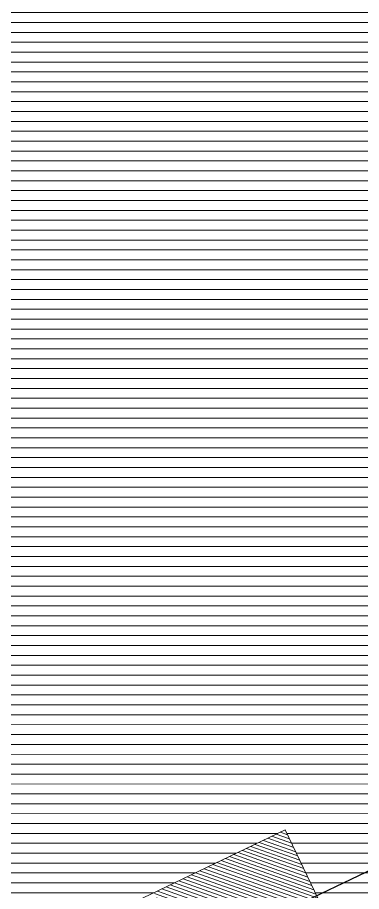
# Model space of a CAD drawing. Header units: metres. Extents: x 678805 to 1359287, y 2747329 to 5497370.
# Drawn here: x 679474.585 to 679475.413, y 2747458.756 to 2747460.86 of the extents above; entities that cross this region are included whole.
import ezdxf

# ---------------------------------------------------------------- set-up
doc = ezdxf.new("R2010")
doc.units = ezdxf.units.M
doc.layers.add('02-L-Waterfeatures 01', color=7, linetype='Continuous', true_color=0x4da6ff)
doc.layers.add('XREF_MON_WATERFEATURE$0$01-TX-Dimensions_1-50', color=7, linetype='Continuous', true_color=0x3f5f7f)
doc.layers.add('XREF_MON_WATERFEATURE$0$02-L-seccionat', color=6, linetype='Continuous', lineweight=5)
doc.layers.add('XREF_MON_WATERFEATURE$0$3-TR terra compactada', color=45, linetype='Continuous', lineweight=0)
doc.layers.add('XREF_MON_WATERFEATURE$0$3-TR D formigó', color=7, linetype='Continuous', lineweight=5, true_color=0x666666)
doc.layers.add('XREF_MON_WATERFEATURE$0$COTAUX', color=7, linetype='Continuous')
doc.styles.add('XREF_MON_WATERFEATURE$0$Standard', font='arial.ttf')
doc.dimstyles.new('XREF_MON_WATERFEATURE$0$E50', dxfattribs={"dimscale": 0.03, "dimtxt": 4, "dimasz": 0.5, "dimexe": 0.1, "dimexo": 15, "dimgap": 1, "dimtad": 1, "dimzin": 0, "dimdsep": 46, "dimtxsty": 'XREF_MON_WATERFEATURE$0$Standard', "dimblk1": 'XREF_MON_WATERFEATURE$0$LINCOT200', "dimblk2": 'XREF_MON_WATERFEATURE$0$LINCOT200', "dimsah": 1, "dimcen": 0.1, "dimdle": 0.1, "dimclrt": 256, "dimadec": 0, "dimazin": 0, "dimtfac": 0.01538461538461539, "dimtofl": 0, "dimtmove": 0, "dimatfit": 3, "dimldrblk": 'XREF_MON_WATERFEATURE$0$LINCOT200', "dimfxl": 1, "dimtolj": 1, "dimtzin": 0, "dimarcsym": 0})

# ---------------------------------------------------------------- blocks, each defined once
blk = doc.blocks.new('XREF_MON_WATERFEATURE$0$View P3')
at = {"layer": 'XREF_MON_WATERFEATURE$0$3-TR D formigó'}
h = blk.add_hatch(dxfattribs=at)
h.set_pattern_fill('_USER', color=256, scale=0.007999999999999985, angle=45.00369072608052, pattern_type=0)
h.set_pattern_definition([(45.0036907260805, (0, 0), (-0.005657218625843426, 0.00565648984966915), [])])
h.paths.add_polyline_path([(9.8067024955526, -2.874289605068043), (9.3067024955526, -2.874289605068043), (9.3067024955526, -3.096072127576917), (9.8067024955526, -3.096072127576917)])
h.paths.add_polyline_path([(15.27390249632299, -2.52428960474208), (14.77390249678865, -2.524289605207741), (9.3067024955526, -2.524289605207741), (9.3067024955526, -2.874289605068043), (9.8067024955526, -2.874289605068043), (15.27390249632299, -2.874289605300874)])
h.paths.add_polyline_path([(15.27390249632299, -2.302507082931697), (14.77390249632299, -2.302507082931697), (14.77390249678865, -2.524289605207741), (15.27390249632299, -2.52428960474208)])
h.paths.add_polyline_path([(20.74110249755904, -1.952507083071396), (20.24110249709338, -1.952507083071396), (14.77390249632299, -1.952507082140073), (14.77390249632299, -2.302507082931697), (15.27390249632299, -2.302507082931697), (20.74110249662772, -2.302507082698867)])
h.paths.add_polyline_path([(20.74110249662772, -1.651717793662101), (20.24110249662772, -1.65171779342927), (20.24110249709338, -1.952507083071396), (20.74110249755904, -1.952507083071396)])
h.paths.add_polyline_path([(26.21110249776393, -1.65171779319644), (26.21110249729827, -1.000591947231442), (28.93739993590862, -1.000565177295357), (28.93739614123479, -0.6505651772022247), (25.71110249729827, -0.6505952049046755), (25.71110249636695, -1.301717795897275), (20.24110249662772, -1.301717793103307), (20.24110249662772, -1.65171779342927), (20.74110249662772, -1.651717793662101)])
at = {"layer": 'XREF_MON_WATERFEATURE$0$3-TR terra compactada'}
h = blk.add_hatch(dxfattribs=at)
h.set_pattern_fill('LINE', color=256, scale=0.007499999999999993, angle=-115.5575462493651, style=0)
h.set_pattern_definition([(244.4424537506349, (0, 0), (0.02148250488437958, -0.01027312708685177), [])])
h.paths.add_polyline_path([(33.4248187597841, -5.638298667035997), (33.42481875838712, -0.1896367226727307), (28.93739090207964, -0.2614927883259952), (28.93739993590862, -1.000565177295357), (26.21110249822959, -1.000591947464272), (26.21110249822959, -1.651717793662101), (20.74110249662772, -1.651717793662101), (20.74110249662772, -2.302507082698867), (15.27390249632299, -2.302507082931697), (15.27390249632299, -2.874289605300874), (9.8067024955526, -2.874289605068043), (9.80670249601826, -3.413715920876712), (9.806702496483922, -3.446072121150792), (3.53409162349999, -3.446072127204388), (3.534091622568667, -3.096072127111256), (4.285132287070155, -3.096072127576917), (4.285132286138833, -1.800471624359488), (3.985760098788887, -1.800471624359488), (2.185761064756662, -2.371778391767293), (2.185761065222323, -3.004299982450902), (1.234718102961779, -3.004299982450902), (1.234718103893101, -2.475620665121824), (0.8597663398832083, -2.475620665121824), (-0.9858305351808667, -2.439915189519525), (-0.9858305337838829, -5.63829866820015)])
at = {"layer": 'XREF_MON_WATERFEATURE$0$02-L-seccionat'}
for points in [[(28.93739993590862, -1.000565177295357), (28.93739090161398, -0.02989424858242273)], [(26.21110249822959, -1.65171779342927), (26.21110249776393, -1.000591947464272), (28.93739939946681, -1.000565177295357)]]:
    blk.add_lwpolyline(points, dxfattribs=at)
blk = doc.blocks.new('XREF_MON_WATERFEATURE$0$LINCOT200')
for p, q in [((0, -9.999961704014428), (0, 10.00003829598555)), ((3.694822225952521e-13, 3.829598557558711e-05), (10.00000000000051, 3.829598557558711e-05))]:
    blk.add_line(p, q)
at = {"const_width": 1.875}
blk.add_lwpolyline([(3.535533801624467, -3.535495714255788), (-3.535533950636761, 3.535572157214077)], dxfattribs=at)
at = {"layer": 'XREF_MON_WATERFEATURE$0$COTAUX'}
blk.add_line((0, 0), (-1.249999999999915, 0), dxfattribs=at)
blk = doc.blocks.new('*D624')
at = {"layer": 'DEFPOINTS', "color": 0, "transparency": 16777216}
for p in [(679478.1965433551, 2747460.128876097), (679474.3571068841, 2747458.292820021), (679475.9186990621, 2747456.187017845)]:
    blk.add_point(p, dxfattribs=at)
at = {"layer": 'XREF_MON_WATERFEATURE$0$01-TX-Dimensions_1-50', "color": 0, "lineweight": -2, "transparency": 16777216}
for p, q in [((679474.763075356, 2747458.486958115), (679478.1992498116, 2747460.130170351)), ((679479.3003059719, 2747457.820762253), (679478.203014625, 2747460.115343814)), ((679476.3246675342, 2747456.381155939), (679479.3094836982, 2747457.808524224))]:
    blk.add_line(p, q, dxfattribs=at)
at = {"layer": 'XREF_MON_WATERFEATURE$0$01-TX-Dimensions_1-50', "color": 0, "lineweight": -2, "transparency": 16777216, "xscale": 0.015, "yscale": 0.015, "zscale": 0.015}
for p, rotation in [((679478.1965433551, 2747460.128876097), 115.5575828872426), ((679479.3067772418, 2747457.807229971), 295.5575828872426)]:
    blk.add_blockref('XREF_MON_WATERFEATURE$0$LINCOT200', p, dxfattribs=dict(at, rotation=rotation))
at = {"layer": 'XREF_MON_WATERFEATURE$0$01-TX-Dimensions_1-50', "transparency": 16777216, "insert": (679478.6693219908, 2747458.92867805), "char_height": 0.12, "attachment_point": 5, "rotation": 115.55758288724267, "style": 'XREF_MON_WATERFEATURE$0$Standard'}
blk.add_mtext('\\A1;2.57', dxfattribs=at)
blk = doc.blocks.new('XREF_MON_WATERFEATURE')
at = {"rotation": 115.5575828872439}
blk.add_blockref('XREF_MON_WATERFEATURE$0$View P3', (679486.810897724, 2747432.366190542), dxfattribs=at)
at = {"layer": 'XREF_MON_WATERFEATURE$0$01-TX-Dimensions_1-50'}
dim = blk.add_linear_dim(base=(679478.1965433551, 2747460.128876097), p1=(679475.9186990621, 2747456.187017844), p2=(679474.3571068839, 2747458.292820021), angle=115.5575828872426, dimstyle='XREF_MON_WATERFEATURE$0$E50', dxfattribs=at)
dim.commit()
dim.dimension.update_dxf_attribs({"geometry": '*D624', "text_midpoint": (679478.6693219906, 2747458.92867805)})

msp = doc.modelspace()

# ---------------------------------------------------------------- block references
at = {"layer": '02-L-Waterfeatures 01', "color": 18, "true_color": 0x000000}
msp.add_blockref('XREF_MON_WATERFEATURE', (0, 0), dxfattribs=at)

doc.saveas('drawing.dxf')
